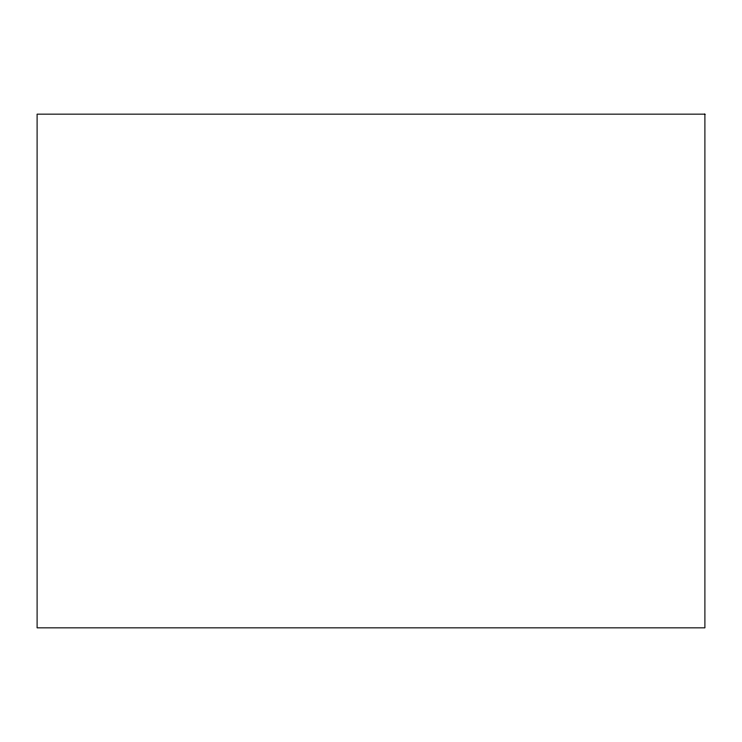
<?xml version="1.0" encoding="UTF-8"?>
<svg xmlns="http://www.w3.org/2000/svg" width="742" height="742" viewBox="0 0 742 742"><rect width="100%" height="100%" fill="white"/><g stroke="black" fill="none" stroke-linecap="round" stroke-linejoin="round"><path stroke-width="1.11" d="M704.9 114.157L37.1 114.157L37.1 627.843L704.9 627.843L704.9 114.157"/></g></svg>
